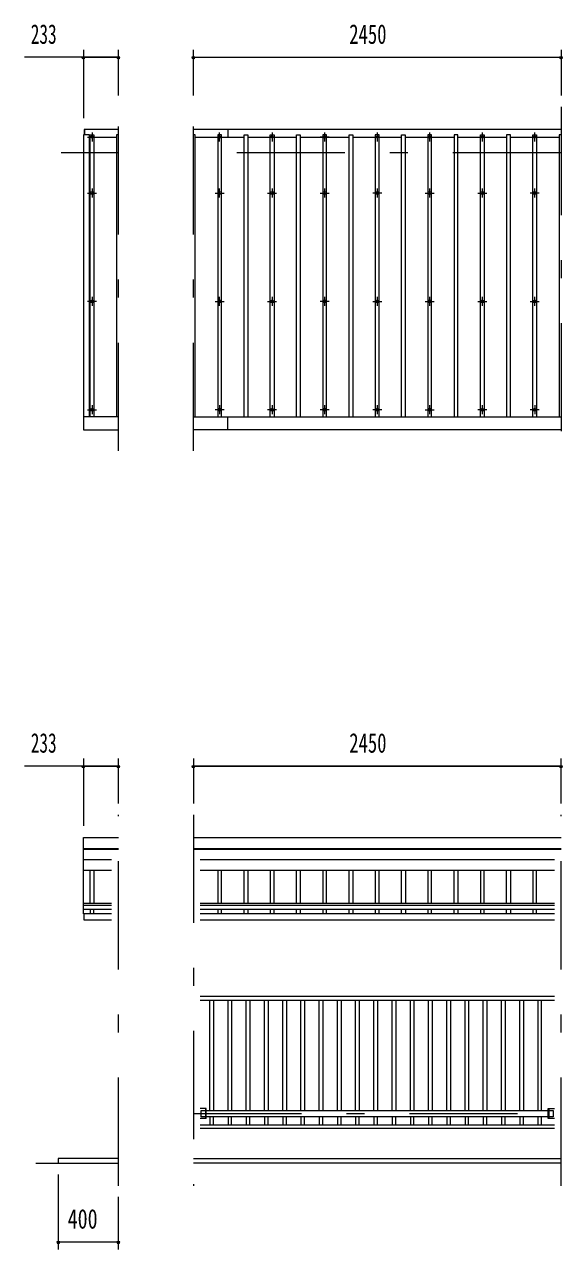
# Model space of a CAD drawing. Units: millimetres, scale not verified. Extents: x -26655 to 26659, y -10500 to 10500.
# Drawn here: x -19243 to -15658, y 1220 to 9377 of the extents above; entities that cross this region are included whole.
import ezdxf
from ezdxf.enums import TextEntityAlignment as Align

# ---------------------------------------------------------------- set-up
doc = ezdxf.new("R2010")
doc.units = ezdxf.units.MM
doc.header["$LTSCALE"] = 60
doc.linetypes.add('USER3', pattern=[24, 12, -5, 2, -5])
for name, color, linetype, lineweight in [('0-2_1-05BOLD', 7, 'Continuous', 18), ('0-3_1-25CENTER', 3, 'USER3', 18), ('0-4_1-45THIN', 4, 'Continuous', 18), ('0-5_1-55DIM', 3, 'Continuous', 18)]:
    doc.layers.add(name, color=color, linetype=linetype, lineweight=lineweight)
doc.styles.add('ＭＳ ゴシック', font='')
doc.styles.get('ＭＳ ゴシック').set_extended_font_data('MS Gothic')

msp = doc.modelspace()

# ---------------------------------------------------------------- linework, layer by layer
at = {"layer": '0-2_1-05BOLD'}
for p, q in [((-18840.91, 8641.19), (-18840.91, 8677.67)), ((-15667.91, 8677.67), (-18117.91, 8677.67)), ((-17887.91, 8677.67), (-17887.91, 8626.18)), ((-18617.91, 6765.11), (-18850.91, 6765.11)), ((-18117.91, 6765.11), (-15667.92, 6765.11)), ((-17887.91, 6677.67), (-17887.91, 6765.11)), ((-15667.92, 6677.67), (-18117.91, 6677.67)), ((-18117.91, 3963.67), (-15667.91, 3963.67)), ((-18617.91, 3888.53), (-18850.91, 3888.53)), ((-18850.91, 3884.46), (-18617.91, 3884.46)), ((-15667.91, 3888.53), (-18117.91, 3888.53)), ((-18117.91, 3884.46), (-15667.91, 3884.46)), ((-18662.46, 3814.97), (-18850.91, 3814.97)), ((-15712.46, 3814.97), (-18073.36, 3814.97)), ((-18850.91, 3745.48), (-18662.46, 3745.48)), ((-18073.36, 3745.48), (-15712.46, 3745.48)), ((-18662.46, 3523.86), (-18850.91, 3523.86)), ((-18850.91, 3513.43), (-18662.46, 3513.43)), ((-15712.46, 3523.86), (-18073.36, 3523.86)), ((-18073.36, 3513.43), (-15712.46, 3513.43)), ((-18662.46, 3483.82), (-18850.91, 3483.82)), ((-18850.91, 3454.91), (-18845.91, 3454.91)), ((-15712.46, 3483.82), (-18073.36, 3483.82)), ((-18073.36, 3457.49), (-15712.46, 3457.49)), ((-15712.46, 3412.49), (-18073.36, 3412.49)), ((-15712.46, 2904.67), (-18073.36, 2904.67)), ((-18073.36, 2879.67), (-15712.46, 2879.67)), ((-18036.56, 2157.67), (-18036.56, 2091.67)), ((-18033.36, 2146.02), (-15752.45, 2146.02)), ((-15749.26, 2157.67), (-15749.26, 2091.67)), ((-15749.26, 2146.02), (-15720.4, 2146.02)), ((-18033.36, 2091.67), (-18073.36, 2091.67)), ((-18073.36, 2049.67), (-15712.46, 2049.67)), ((-15752.45, 2103.32), (-18033.36, 2103.32)), ((-15712.46, 2024.67), (-18073.36, 2024.67)), ((-19167.91, 1794.67), (-18617.91, 1794.67)), ((-18117.91, 1824.67), (-15667.91, 1824.67)), ((-15667.91, 1794.67), (-18117.91, 1794.67))]:
    msp.add_line(p, q, dxfattribs=at)
for points in [[(-18617.91, 8677.67), (-18845.91, 8677.67), (-18845.91, 8641.19)], [(-18850.91, 8641.19), (-18850.91, 6677.67), (-18617.91, 6677.67)], [(-18810.91, 6765.11), (-18810.91, 8641.19), (-18850.91, 8641.19)], [(-18850.91, 3454.91), (-18850.91, 3963.67), (-18617.91, 3963.67)], [(-18662.46, 3412.49), (-18845.91, 3412.49), (-18845.91, 3457.49), (-18662.46, 3457.49)], [(-18033.36, 2091.67), (-18033.36, 2157.67), (-18073.36, 2157.67)], [(-18036.56, 2103.32), (-18065.41, 2103.32), (-18065.41, 2146.02), (-18036.56, 2146.02)], [(-15712.46, 2091.67), (-15752.45, 2091.67), (-15752.45, 2157.67), (-15712.46, 2157.67)], [(-15720.4, 2146.02), (-15720.4, 2103.32), (-15749.26, 2103.32)], [(-18617.91, 1824.67), (-19017.91, 1824.67), (-19017.91, 1794.67)]]:
    msp.add_lwpolyline(points, dxfattribs=at)
for centre in [(-18792.91, 8254.17), (-17942.91, 8254.17), (-17592.91, 8254.17), (-17242.91, 8254.17), (-16892.91, 8254.17), (-16542.91, 8254.17), (-16192.91, 8254.17), (-15842.91, 8254.17), (-18792.91, 7532.51), (-17942.91, 7532.51), (-17592.91, 7532.51), (-17242.91, 7532.51), (-16892.91, 7532.51), (-16542.91, 7532.51), (-16192.91, 7532.51), (-15842.91, 7532.51), (-18792.91, 6810.85), (-17942.91, 6810.85), (-17592.91, 6810.85), (-17242.91, 6810.85), (-16892.91, 6810.85), (-16542.91, 6810.85), (-16192.91, 6810.85), (-15842.91, 6810.85)]:
    msp.add_circle(centre, 10, dxfattribs=at)
for centre, start, end in [((-18792.91, 8616.22), 46.39838, 133.60162), ((-18792.91, 8637.22), 226.3961, 313.6039), ((-17942.91, 8616.22), 46.39838, 133.60162), ((-17942.91, 8637.22), 226.3961, 313.6039), ((-17592.91, 8616.22), 46.39838, 133.60162), ((-17592.91, 8637.22), 226.3961, 313.6039), ((-17242.91, 8616.22), 46.39838, 133.60162), ((-17242.91, 8637.22), 226.3961, 313.6039), ((-16892.91, 8616.22), 46.39838, 133.60162), ((-16892.91, 8637.22), 226.3961, 313.6039), ((-16542.91, 8616.22), 46.39838, 133.60162), ((-16542.91, 8637.22), 226.3961, 313.6039), ((-16192.91, 8616.22), 46.39838, 133.60162), ((-16192.91, 8637.22), 226.3961, 313.6039), ((-15842.91, 8616.22), 46.39838, 133.60162), ((-15842.91, 8637.22), 226.3961, 313.6039)]:
    msp.add_arc(centre, 14.5, start, end, dxfattribs=at)
at = {"layer": '0-3_1-25CENTER'}
for p, q in [((-18617.91, 6537.67), (-18617.91, 8827.67)), ((-18117.91, 6537.67), (-18117.91, 8827.67)), ((-15667.91, 8827.67), (-15667.91, 6537.67)), ((-18792.91, 8656.72), (-18792.91, 8596.72)), ((-17942.91, 8596.72), (-17942.91, 8656.72)), ((-17592.91, 8656.72), (-17592.91, 8596.72)), ((-17242.91, 8596.72), (-17242.91, 8656.72)), ((-16892.91, 8656.72), (-16892.91, 8596.72)), ((-16542.91, 8596.72), (-16542.91, 8656.72)), ((-16192.91, 8656.72), (-16192.91, 8596.72)), ((-15842.91, 8596.72), (-15842.91, 8656.72)), ((-18822.91, 8626.72), (-18762.91, 8626.72)), ((-17972.91, 8626.72), (-17912.91, 8626.72)), ((-17622.91, 8626.72), (-17562.91, 8626.72)), ((-17212.91, 8626.72), (-17272.91, 8626.72)), ((-16922.91, 8626.72), (-16862.91, 8626.72)), ((-16572.91, 8626.72), (-16512.91, 8626.72)), ((-16222.91, 8626.72), (-16162.91, 8626.72)), ((-15872.91, 8626.72), (-15812.91, 8626.72)), ((-18617.91, 8521.68), (-18997.91, 8521.68)), ((-15667.91, 8521.68), (-18117.91, 8521.68)), ((-18822.91, 8254.17), (-18762.91, 8254.17)), ((-18792.91, 8284.17), (-18792.91, 8224.17)), ((-17972.91, 8254.17), (-17912.91, 8254.17)), ((-17942.91, 8224.17), (-17942.91, 8284.17)), ((-17622.91, 8254.17), (-17562.91, 8254.17)), ((-17592.91, 8284.17), (-17592.91, 8224.17)), ((-17272.91, 8254.17), (-17212.91, 8254.17)), ((-17242.91, 8224.17), (-17242.91, 8284.17)), ((-16862.91, 8254.17), (-16922.91, 8254.17)), ((-16892.91, 8284.17), (-16892.91, 8224.17)), ((-16572.91, 8254.17), (-16512.91, 8254.17)), ((-16542.91, 8224.17), (-16542.91, 8284.17)), ((-16222.91, 8254.17), (-16162.91, 8254.17)), ((-16192.91, 8284.17), (-16192.91, 8224.17)), ((-15812.91, 8254.17), (-15872.91, 8254.17)), ((-15842.91, 8224.17), (-15842.91, 8284.17)), ((-18762.91, 7532.51), (-18822.91, 7532.51)), ((-18792.91, 7562.51), (-18792.91, 7502.51)), ((-17972.91, 7532.51), (-17912.91, 7532.51)), ((-17942.91, 7502.51), (-17942.91, 7562.51)), ((-17622.91, 7532.51), (-17562.91, 7532.51)), ((-17592.91, 7562.51), (-17592.91, 7502.51)), ((-17212.91, 7532.51), (-17272.91, 7532.51)), ((-17242.91, 7502.51), (-17242.91, 7562.51)), ((-16922.91, 7532.51), (-16862.91, 7532.51)), ((-16892.91, 7562.51), (-16892.91, 7502.51)), ((-16572.91, 7532.51), (-16512.91, 7532.51)), ((-16542.91, 7502.51), (-16542.91, 7562.51)), ((-16222.91, 7532.51), (-16162.91, 7532.51)), ((-16192.91, 7562.51), (-16192.91, 7502.51)), ((-15872.91, 7532.51), (-15812.91, 7532.51)), ((-15842.91, 7502.51), (-15842.91, 7562.51)), ((-18822.91, 6810.85), (-18762.91, 6810.85)), ((-18792.91, 6840.85), (-18792.91, 6780.85)), ((-17912.91, 6810.85), (-17972.91, 6810.85)), ((-17942.91, 6840.85), (-17942.91, 6780.85)), ((-17562.91, 6810.85), (-17622.91, 6810.85)), ((-17592.91, 6840.85), (-17592.91, 6780.85)), ((-17212.91, 6810.85), (-17272.91, 6810.85)), ((-17242.91, 6780.85), (-17242.91, 6840.85)), ((-16862.91, 6810.85), (-16922.91, 6810.85)), ((-16892.91, 6840.85), (-16892.91, 6780.85)), ((-16572.91, 6810.85), (-16512.91, 6810.85)), ((-16542.91, 6780.85), (-16542.91, 6840.85)), ((-16162.91, 6810.85), (-16222.91, 6810.85)), ((-16192.91, 6840.85), (-16192.91, 6780.85)), ((-15812.91, 6810.85), (-15872.91, 6810.85)), ((-15842.91, 6840.85), (-15842.91, 6780.85)), ((-18617.91, 1644.67), (-18617.91, 4114.67)), ((-18117.91, 4114.67), (-18117.91, 1644.67)), ((-15667.91, 1644.67), (-15667.91, 4114.67)), ((-18117.91, 2124.67), (-15667.91, 2124.67))]:
    msp.add_line(p, q, dxfattribs=at)
at = {"layer": '0-4_1-45THIN'}
for p, q in [((-18805.41, 8626.18), (-18810.91, 8626.18)), ((-18805.41, 6765.11), (-18805.41, 8641.19)), ((-18780.41, 8626.18), (-18630.41, 8626.18)), ((-18630.41, 8641.19), (-18630.41, 6765.11)), ((-18617.91, 8641.19), (-18630.41, 8641.19)), ((-18105.41, 8626.18), (-17955.41, 8626.18)), ((-17955.41, 8641.19), (-17955.41, 6765.11)), ((-17930.41, 8626.18), (-17780.41, 8626.18)), ((-17780.41, 6765.11), (-17780.41, 8641.19)), ((-17755.41, 8626.18), (-17605.41, 8626.18)), ((-17605.41, 6765.11), (-17605.41, 8641.19)), ((-17580.4, 8626.18), (-17430.41, 8626.18)), ((-17430.41, 6765.11), (-17430.41, 8641.19)), ((-17405.41, 8626.18), (-17255.41, 8626.18)), ((-17255.41, 8641.19), (-17255.41, 6765.11)), ((-17230.41, 8626.18), (-17080.41, 8626.18)), ((-17080.41, 6765.11), (-17080.41, 8641.19)), ((-17055.41, 8626.18), (-16905.4, 8626.18)), ((-16905.41, 8641.19), (-16905.41, 6765.11)), ((-16880.41, 8626.18), (-16730.41, 8626.18)), ((-16730.41, 6765.11), (-16730.41, 8641.19)), ((-16705.41, 8626.18), (-16555.41, 8626.18)), ((-16555.41, 8641.19), (-16555.41, 6765.11)), ((-16530.41, 8626.18), (-16380.41, 8626.18)), ((-16380.41, 8641.19), (-16380.41, 6765.11)), ((-16355.41, 8626.18), (-16205.41, 8626.18)), ((-16205.41, 6765.11), (-16205.41, 8641.19)), ((-16180.41, 8626.18), (-16030.41, 8626.18)), ((-16030.41, 8641.19), (-16030.41, 6765.11)), ((-16005.41, 8626.18), (-15855.41, 8626.18)), ((-15855.41, 6765.11), (-15855.41, 8641.19)), ((-15830.41, 8626.18), (-15680.41, 8626.18)), ((-15680.41, 8641.19), (-15680.41, 6765.11)), ((-15667.91, 8641.19), (-15680.41, 8641.19)), ((-18805.41, 3523.86), (-18805.41, 3745.48)), ((-18780.41, 3745.48), (-18780.41, 3523.86)), ((-17955.4, 3745.48), (-17955.4, 3523.86)), ((-17930.41, 3523.86), (-17930.41, 3745.48)), ((-17780.41, 3523.86), (-17780.41, 3745.48)), ((-17755.41, 3745.48), (-17755.41, 3523.86)), ((-17605.4, 3745.48), (-17605.4, 3523.86)), ((-17580.4, 3523.86), (-17580.4, 3745.48)), ((-17430.4, 3523.86), (-17430.4, 3745.48)), ((-17405.4, 3745.48), (-17405.4, 3523.86)), ((-17255.4, 3745.48), (-17255.4, 3523.86)), ((-17230.4, 3523.86), (-17230.4, 3745.48)), ((-17080.4, 3523.86), (-17080.4, 3745.48)), ((-17055.4, 3745.48), (-17055.4, 3523.86)), ((-16905.4, 3745.48), (-16905.4, 3523.86)), ((-16880.4, 3523.86), (-16880.4, 3745.48)), ((-16730.41, 3523.86), (-16730.41, 3745.48)), ((-16705.4, 3745.48), (-16705.4, 3523.86)), ((-16555.4, 3745.48), (-16555.4, 3523.86)), ((-16530.4, 3523.86), (-16530.4, 3745.48)), ((-16380.4, 3523.86), (-16380.4, 3745.48)), ((-16355.4, 3745.48), (-16355.4, 3523.86)), ((-16205.41, 3745.48), (-16205.41, 3523.86)), ((-16180.41, 3523.86), (-16180.41, 3745.48)), ((-16030.4, 3523.86), (-16030.4, 3745.48)), ((-16005.4, 3745.48), (-16005.4, 3523.86)), ((-15855.41, 3745.48), (-15855.41, 3523.86)), ((-15830.41, 3523.86), (-15830.41, 3745.48)), ((-18805.41, 3483.82), (-18805.41, 3457.49)), ((-18780.41, 3457.49), (-18780.41, 3483.82)), ((-17955.4, 3483.82), (-17955.4, 3457.49)), ((-17930.41, 3457.49), (-17930.41, 3483.82)), ((-17780.41, 3457.49), (-17780.41, 3483.82)), ((-17755.41, 3483.82), (-17755.41, 3457.49)), ((-17605.4, 3483.82), (-17605.4, 3457.49)), ((-17580.4, 3457.49), (-17580.4, 3483.82)), ((-17430.4, 3457.49), (-17430.4, 3483.82)), ((-17405.4, 3483.82), (-17405.4, 3457.49)), ((-17255.4, 3483.82), (-17255.4, 3457.49)), ((-17230.4, 3457.49), (-17230.4, 3483.82)), ((-17080.4, 3457.49), (-17080.4, 3483.82)), ((-17055.4, 3483.82), (-17055.4, 3457.49)), ((-16905.4, 3483.82), (-16905.4, 3457.49)), ((-16880.4, 3457.49), (-16880.4, 3483.82)), ((-16730.41, 3457.49), (-16730.41, 3483.82)), ((-16705.4, 3483.82), (-16705.4, 3457.49)), ((-16555.4, 3483.82), (-16555.4, 3457.49)), ((-16530.4, 3457.49), (-16530.4, 3483.82)), ((-16380.4, 3457.49), (-16380.4, 3483.82)), ((-16355.4, 3483.82), (-16355.4, 3457.49)), ((-16205.41, 3483.82), (-16205.41, 3457.49)), ((-16180.41, 3457.49), (-16180.41, 3483.82)), ((-16030.4, 3457.49), (-16030.4, 3483.82)), ((-16005.4, 3483.82), (-16005.4, 3457.49)), ((-15855.41, 3483.82), (-15855.41, 3457.49)), ((-15830.41, 3457.49), (-15830.41, 3483.82)), ((-18008.41, 2146.02), (-18008.41, 2879.67)), ((-17984.41, 2879.67), (-17984.41, 2146.02)), ((-17886.91, 2146.02), (-17886.91, 2879.67)), ((-17862.91, 2879.67), (-17862.91, 2146.02)), ((-17765.41, 2146.02), (-17765.41, 2879.67)), ((-17741.41, 2879.67), (-17741.41, 2146.02)), ((-17643.91, 2146.02), (-17643.91, 2879.67)), ((-17619.91, 2879.67), (-17619.91, 2146.02)), ((-17522.41, 2146.02), (-17522.41, 2879.67)), ((-17498.41, 2879.67), (-17498.41, 2146.02)), ((-17400.91, 2146.02), (-17400.91, 2879.67)), ((-17376.91, 2879.67), (-17376.91, 2146.02)), ((-17279.41, 2146.02), (-17279.41, 2879.67)), ((-17255.41, 2879.67), (-17255.41, 2146.02)), ((-17157.91, 2146.02), (-17157.91, 2879.67)), ((-17133.91, 2879.67), (-17133.91, 2146.02)), ((-17036.41, 2146.02), (-17036.41, 2879.67)), ((-17012.41, 2879.67), (-17012.41, 2146.02)), ((-16914.91, 2146.02), (-16914.91, 2879.67)), ((-16890.91, 2879.67), (-16890.91, 2146.02)), ((-16793.41, 2146.02), (-16793.41, 2879.67)), ((-16769.41, 2879.67), (-16769.41, 2146.02)), ((-16671.91, 2146.02), (-16671.91, 2879.67)), ((-16647.91, 2879.67), (-16647.91, 2146.02)), ((-16550.41, 2146.02), (-16550.41, 2879.67)), ((-16526.4, 2879.67), (-16526.4, 2146.02)), ((-16428.91, 2146.02), (-16428.91, 2879.67)), ((-16404.91, 2879.67), (-16404.91, 2146.02)), ((-16307.41, 2146.02), (-16307.41, 2879.67)), ((-16283.41, 2879.67), (-16283.41, 2146.02)), ((-16185.91, 2146.02), (-16185.91, 2879.67)), ((-16161.91, 2879.67), (-16161.91, 2146.02)), ((-16064.41, 2146.02), (-16064.41, 2879.67)), ((-16040.41, 2879.67), (-16040.41, 2146.02)), ((-15942.91, 2146.02), (-15942.91, 2879.67)), ((-15918.91, 2879.67), (-15918.91, 2146.02)), ((-15821.4, 2879.67), (-15821.4, 2146.02)), ((-15797.41, 2146.02), (-15797.41, 2879.67)), ((-18008.41, 2103.32), (-18008.41, 2049.67)), ((-17984.41, 2049.67), (-17984.41, 2103.32)), ((-17886.91, 2103.32), (-17886.91, 2049.67)), ((-17862.91, 2049.67), (-17862.91, 2103.32)), ((-17765.41, 2103.32), (-17765.41, 2049.67)), ((-17741.41, 2049.67), (-17741.41, 2103.32)), ((-17643.91, 2103.32), (-17643.91, 2049.67)), ((-17619.91, 2049.67), (-17619.91, 2103.32)), ((-17522.41, 2103.32), (-17522.41, 2049.67)), ((-17498.41, 2049.67), (-17498.41, 2103.32)), ((-17400.91, 2103.32), (-17400.91, 2049.67)), ((-17376.91, 2049.67), (-17376.91, 2103.32)), ((-17279.41, 2103.32), (-17279.41, 2049.67)), ((-17255.41, 2049.67), (-17255.41, 2103.32)), ((-17157.91, 2103.32), (-17157.91, 2049.67)), ((-17133.91, 2049.67), (-17133.91, 2103.32)), ((-17036.41, 2103.32), (-17036.41, 2049.67)), ((-17012.41, 2049.67), (-17012.41, 2103.32)), ((-16914.91, 2103.32), (-16914.91, 2049.67)), ((-16890.91, 2049.67), (-16890.91, 2103.32)), ((-16793.41, 2103.32), (-16793.41, 2049.67)), ((-16769.41, 2049.67), (-16769.41, 2103.32)), ((-16671.91, 2103.32), (-16671.91, 2049.67)), ((-16647.91, 2049.67), (-16647.91, 2103.32)), ((-16550.41, 2103.32), (-16550.41, 2049.67)), ((-16526.4, 2049.67), (-16526.4, 2103.32)), ((-16428.91, 2103.32), (-16428.91, 2049.67)), ((-16404.91, 2049.67), (-16404.91, 2103.32)), ((-16307.41, 2103.32), (-16307.41, 2049.67)), ((-16283.41, 2049.67), (-16283.41, 2103.32)), ((-16185.91, 2103.32), (-16185.91, 2049.67)), ((-16161.91, 2049.67), (-16161.91, 2103.32)), ((-16064.41, 2103.32), (-16064.41, 2049.67)), ((-16040.41, 2049.67), (-16040.41, 2103.32)), ((-15942.91, 2103.32), (-15942.91, 2049.67)), ((-15918.91, 2049.67), (-15918.91, 2103.32)), ((-15821.4, 2103.32), (-15821.4, 2049.67)), ((-15797.41, 2049.67), (-15797.41, 2103.32))]:
    msp.add_line(p, q, dxfattribs=at)
for points in [[(-18805.41, 8641.19), (-18780.41, 8641.19), (-18780.41, 6765.11)], [(-18105.41, 6765.11), (-18105.41, 8641.19), (-18117.91, 8641.19)], [(-17930.41, 6765.11), (-17930.41, 8641.19), (-17955.41, 8641.19)], [(-17780.41, 8641.19), (-17755.41, 8641.19), (-17755.41, 6765.11)], [(-17605.41, 8641.19), (-17580.4, 8641.19), (-17580.4, 6765.11)], [(-17430.41, 8641.19), (-17405.41, 8641.19), (-17405.41, 6765.11)], [(-17230.41, 6765.11), (-17230.41, 8641.19), (-17255.41, 8641.19)], [(-17080.41, 8641.19), (-17055.41, 8641.19), (-17055.41, 6765.11)], [(-16880.41, 6765.11), (-16880.41, 8641.19), (-16905.41, 8641.19)], [(-16730.41, 8641.19), (-16705.41, 8641.19), (-16705.41, 6765.11)], [(-16530.41, 6765.11), (-16530.41, 8641.19), (-16555.41, 8641.19)], [(-16355.41, 6765.11), (-16355.41, 8641.19), (-16380.41, 8641.19)], [(-16205.41, 8641.19), (-16180.41, 8641.19), (-16180.41, 6765.11)], [(-16005.41, 6765.11), (-16005.41, 8641.19), (-16030.41, 8641.19)], [(-15855.41, 8641.19), (-15830.41, 8641.19), (-15830.41, 6765.11)]]:
    msp.add_lwpolyline(points, dxfattribs=at)
at = {"layer": '0-5_1-55DIM'}
for p, q in [((-18617.91, 9158.67), (-19243.41, 9158.67)), ((-18840.91, 9158.67), (-18860.91, 9158.67)), ((-18850.91, 9208.67), (-18850.91, 8752.68)), ((-18850.91, 9158.67), (-18617.91, 9158.67)), ((-18607.91, 9158.67), (-18627.91, 9158.67)), ((-18617.91, 8902.68), (-18617.91, 9208.67)), ((-18107.91, 9158.67), (-18127.91, 9158.67)), ((-18117.91, 8902.68), (-18117.91, 9208.67)), ((-18117.91, 9158.67), (-15667.91, 9158.67)), ((-18117.91, 9158.67), (-15667.91, 9158.67)), ((-15657.91, 9158.67), (-15677.91, 9158.67)), ((-15667.91, 9208.67), (-15667.91, 8902.68)), ((-18850.91, 4488.67), (-18850.91, 4039.67)), ((-18617.91, 4189.67), (-18617.91, 4488.67)), ((-18117.91, 4488.67), (-18117.91, 4189.67)), ((-15667.91, 4189.67), (-15667.91, 4488.67)), ((-18617.91, 4438.67), (-19243.41, 4438.67)), ((-18840.91, 4438.67), (-18860.91, 4438.67)), ((-18850.91, 4438.67), (-18617.91, 4438.67)), ((-18607.91, 4438.67), (-18627.91, 4438.67)), ((-18107.91, 4438.67), (-18127.91, 4438.67)), ((-18117.91, 4438.67), (-15667.91, 4438.67)), ((-15667.91, 4438.67), (-18117.91, 4438.67)), ((-15657.91, 4438.67), (-15677.91, 4438.67)), ((-19017.91, 1719.67), (-19017.91, 1219.67)), ((-18617.91, 1219.67), (-18617.91, 1569.67)), ((-19007.91, 1269.67), (-19027.91, 1269.67)), ((-19017.91, 1269.67), (-18617.91, 1269.67)), ((-19017.91, 1269.67), (-18617.91, 1269.67)), ((-18607.91, 1269.67), (-18627.91, 1269.67))]:
    msp.add_line(p, q, dxfattribs=at)
for centre in [(-18850.91, 9158.67), (-18617.91, 9158.67), (-18117.91, 9158.67), (-15667.91, 9158.67), (-18850.91, 4438.67), (-18617.91, 4438.67), (-18117.91, 4438.67), (-15667.91, 4438.67), (-19017.91, 1269.67), (-18617.91, 1269.67)]:
    msp.add_arc(centre, 10, 180, 0, dxfattribs=at)

# ---------------------------------------------------------------- texts
at = {"layer": '0-5_1-55DIM', "color": 7, "style": 'ＭＳ ゴシック'}
for s, width, p in [('233', 0.65, (-19201.58, 9208.67)), ('2450', 0.7, (-17078.92, 9208.67)), ('233', 0.65, (-19201.58, 4488.67)), ('2450', 0.7, (-17078.92, 4488.67)), ('400', 0.75, (-18955.53, 1319.67))]:
    msp.add_text(s, height=130.2, dxfattribs=dict(at, width=width)).set_placement(p, align=Align.BOTTOM_LEFT)

doc.saveas('drawing.dxf')
